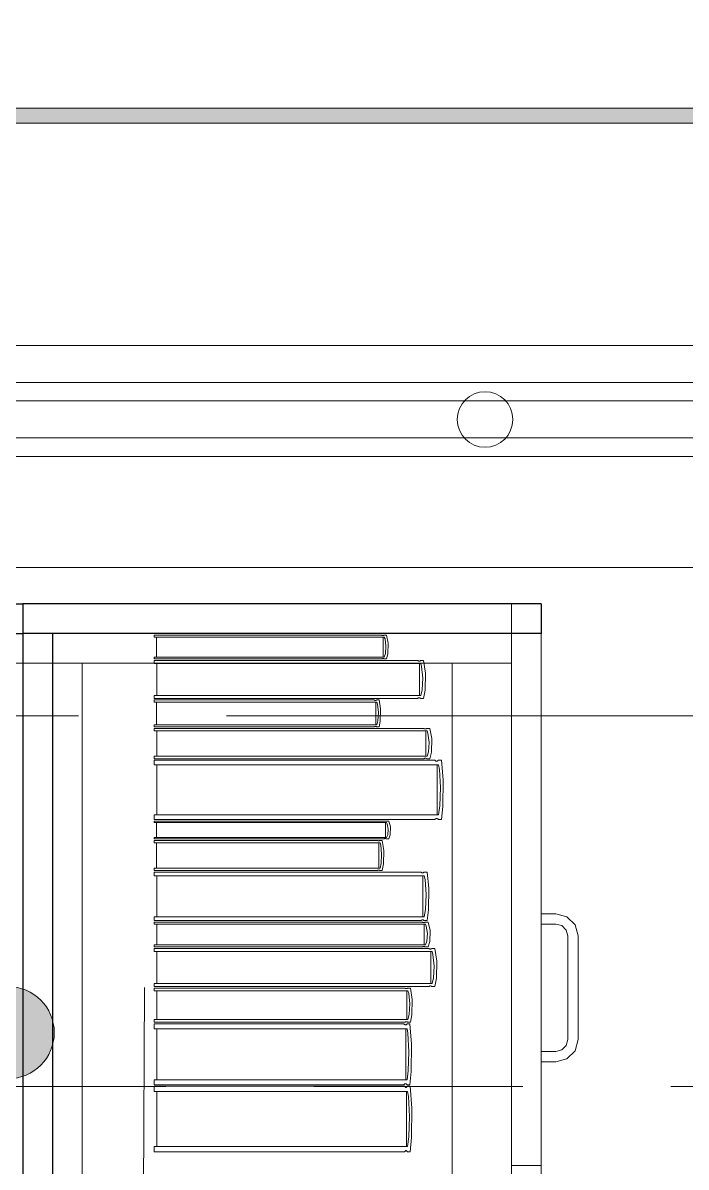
# Model space of a CAD drawing. Header units: inches. Extents: x -19 to 5698, y -728 to 92.
# Drawn here: x 211.508 to 211.956, y 39.345 to 40.118 of the extents above; entities that cross this region are included whole.
import ezdxf

# ---------------------------------------------------------------- set-up
doc = ezdxf.new("R2010")
doc.units = ezdxf.units.IN
doc.header["$MEASUREMENT"] = 0
doc.set_wipeout_variables(frame=1)
for name, pattern in [('HIDDEN', [0.375, 0.25, -0.125]), ('Hidden Line', [0.195611, 0.141111, -0.0545]), ('Punto & Raya', [0.65, 0.5, -0.075, 0, -0.075]), ('Rayas', [0.282222, 0.141111, -0.141111]), ('RAYITAS', [0.375, 0.25, -0.125]), ('Wipeout_Contour', [1, 0, -1])]:
    doc.linetypes.add(name, pattern=pattern)
for name, color, linetype, lineweight in [('00 conduct tomacorr', 120, 'HIDDEN', 30), ('T-TECHO-E', 150, 'Continuous', 20), ('TOMACORRIENTE', 22, 'RAYITAS', 9)]:
    doc.layers.add(name, color=color, linetype=linetype, lineweight=lineweight)
for name, color, linetype in [('02 _ ARQ _ ALB _ Ejes Generales', 251, 'Continuous'), ('02 _ ARQ _ ZON _ Espacio.3D', 7, 'Continuous'), ('08 _ STR _ EXT _ 07 Losa Aligerada', 7, 'Continuous'), ('08 _ STR _ EXT _ 09 Vigas', 251, 'Continuous'), ('Acabado - Muros', 7, 'Continuous'), ('Estructura - 04 MURO', 7, 'Continuous'), ('Interior - Escaleras & Barandillas', 7, 'Continuous'), ('Interior - Mobiliario', 7, 'Continuous')]:
    doc.layers.add(name, color=color, linetype=linetype)

# ---------------------------------------------------------------- blocks, each defined once
blk = doc.blocks.new('a')
at = {"layer": 'TOMACORRIENTE', "ltscale": 0.05}
h = blk.add_hatch(color=4, dxfattribs=at)
edge = h.paths.add_edge_path()
edge.add_arc((0, 0.0752), 0.02106, 0, 360)
at = {"layer": 'TOMACORRIENTE', "color": 4}
for p, q in [((-0.14553, 0.09625), (-0.0515, 0.09625)), ((-0.09851, 0.09625), (-0.09851, -0.09657)), ((0, 0.09625), (0, -0.09625)), ((0.06232, -0.09625), (0.06232, 0.09625))]:
    blk.add_line(p, q, dxfattribs=at)
blk.add_circle((0, 0.0752), 0.02106, dxfattribs=at)
blk = doc.blocks.new('CABLE 3FACE')
at = {"layer": 'T-TECHO-E', "rotation": 59.94170052614085}
blk.add_blockref('a', (0, 0), dxfattribs=at)

msp = doc.modelspace()

# ---------------------------------------------------------------- hatches: boundary and pattern name
at = {"layer": 'Acabado - Muros', "linetype": 'Continuous', "lineweight": 9}
msp.add_hatch(color=250, dxfattribs=at).paths.add_polyline_path([(210.9668, 40.06), (210.9668, 40.05), (212.1568, 40.05), (212.1568, 40.06)])

# ---------------------------------------------------------------- linework, layer by layer
at = {"layer": '02 _ ARQ _ ZON _ Espacio.3D', "color": 254, "linetype": 'Continuous', "lineweight": 0, "flags": 128}
msp.add_lwpolyline([(229.57002, 39), (229.07002, 39), (229.07002, 39.4), (228.67002, 39.4), (228.67, 39.7505), (225.93058, 39.7505), (225.93058, 39.4), (225.70058, 39.4), (222.57002, 39.4), (222.57001, 39), (222.07001, 39), (222.07002, 39.4), (220.8488, 39.40041), (220.84933, 39.7505), (215.97, 39.7505), (215.97002, 39.4), (215.57002, 39.4), (215.57002, 39), (215.07002, 39), (215.07, 39.7505), (208.57, 39.7505), (208.57002, 39), (205.06999, 38.99998)], dxfattribs=at)
at = {"layer": '08 _ STR _ EXT _ 07 Losa Aligerada', "color": 7, "linetype": 'Rayas', "lineweight": 18, "flags": 128}
msp.add_lwpolyline([(193.22002, 11.97001, 1.049431), (198.79366, 6.3), (209.60026, 6.3), (209.60026, 6.2005), (214.79811, 6.2005), (214.79811, 7.20001), (222.07002, 7.20001), (222.07002, 5.66367), (223.26992, 5.66367), (223.26992, 4.2), (228.36992, 4.2), (228.36992, 5.66367), (229.57002, 5.66367), (229.57002, 7.2), (236.57002, 7.2), (236.57002, 14.99993), (236.57002, 15.14993), (236.56996, 15.14993), (236.56996, 15.79991), (236.57002, 15.79991), (236.57002, 18.10007), (236.57002, 20.35), (234.07005, 20.35), (231.67005, 20.35), (231.67005, 22.35), (231.67005, 22.6), (231.67005, 24.5), (231.67005, 24.75), (231.67005, 26.75), (236.57002, 26.75), (236.57002, 29.7), (236.57002, 35.20048), (236.57002, 39.9), (228.67002, 39.9), (223.55288, 39.9), (223.55288, 40.90001), (218.93238, 40.90001), (218.93238, 39.9), (208.37002, 39.9), (208.37002, 41.43522), (207.42003, 41.43522), (207.42003, 42.9), (202.22003, 42.9), (202.22003, 41.43522), (201.26992, 41.43522), (201.26992, 39.9), (196.27005, 39.9), (196.27005, 41.10001), (192.87006, 41.10001), (192.87006, 37.7), (194.07001, 37.7), (194.07001, 33.89998), (193.17, 33.89998), (193.17, 21.26628), (193.22002, 21.26628)], format="xyb", close=True, dxfattribs=at)
at = {"layer": '08 _ STR _ EXT _ 07 Losa Aligerada', "color": 7, "linetype": 'Continuous', "lineweight": 18, "flags": 128}
msp.add_lwpolyline([(236.57002, 26.75), (236.57002, 39.9), (228.67002, 39.9), (226.17982, 39.9), (226.17982, 40.90001), (221.55932, 40.90001), (221.55932, 39.9), (208.37002, 39.9), (208.37002, 42.65439), (207.42003, 42.65439)], dxfattribs=at)
at = {"layer": 'Acabado - Muros', "color": 7, "linetype": 'Continuous', "lineweight": 13, "flags": 128}
msp.add_lwpolyline([(210.9668, 40.06), (210.9668, 40.05), (212.1568, 40.05), (212.1568, 40.06)], close=True, dxfattribs=at)
at = {"layer": 'Interior - Mobiliario', "color": 175, "linetype": 'Continuous', "lineweight": 13}
for p, q in [((211.52783, 39.7055), (211.52783, 38.2455)), ((211.83783, 39.7055), (211.52783, 39.7055)), ((211.83783, 38.2455), (211.83783, 39.7055)), ((211.75309, 39.69705), (211.75269, 39.69209)), ((211.7544, 39.69192), (211.75459, 39.69912)), ((211.75197, 39.68967), (211.59649, 39.68967)), ((211.59649, 39.68967), (211.59649, 39.68838)), ((211.59649, 39.68838), (211.75009, 39.68838)), ((211.77448, 39.68738), (211.59649, 39.68738)), ((211.59649, 39.68738), (211.59649, 39.68533)), ((211.75009, 39.68838), (211.75022, 39.68847)), ((211.75022, 39.68847), (211.75042, 39.68856)), ((211.75042, 39.68856), (211.75064, 39.68862)), ((211.75064, 39.68862), (211.75087, 39.68865)), ((211.75087, 39.68865), (211.7511, 39.68865)), ((211.7511, 39.68865), (211.75133, 39.68861)), ((211.75133, 39.68861), (211.75155, 39.68854)), ((211.75155, 39.68854), (211.75174, 39.68845)), ((211.75174, 39.68845), (211.75183, 39.68838)), ((211.75183, 39.68838), (211.75354, 39.68838)), ((211.75269, 39.69209), (211.75197, 39.68967)), ((211.75354, 39.68838), (211.7544, 39.69192)), ((211.77458, 39.68728), (211.77448, 39.68738)), ((211.77481, 39.68713), (211.77458, 39.68728)), ((211.77506, 39.68702), (211.77481, 39.68713)), ((211.77532, 39.68696), (211.77506, 39.68702)), ((211.77559, 39.68695), (211.77532, 39.68696)), ((211.77586, 39.687), (211.77559, 39.68695)), ((211.77611, 39.6871), (211.77586, 39.687)), ((211.77634, 39.68725), (211.77611, 39.6871)), ((211.77649, 39.68738), (211.77634, 39.68725)), ((211.77847, 39.68738), (211.77649, 39.68738)), ((211.77969, 39.67883), (211.77847, 39.68738)), ((211.54783, 38.2655), (211.54783, 39.6855)), ((211.79783, 39.6855), (211.54783, 39.6855)), ((211.59649, 39.68533), (211.77665, 39.68533)), ((211.59831, 39.68533), (211.59831, 39.66378)), ((211.77574, 39.66378), (211.77574, 39.68533)), ((211.77665, 39.68533), (211.77719, 39.68338)), ((211.77719, 39.68338), (211.77795, 39.67552)), ((211.83783, 39.6855), (211.79783, 39.6855)), ((211.79783, 39.6855), (211.79783, 38.2655)), ((211.83783, 38.2655), (211.83783, 39.6855)), ((211.77795, 39.67552), (211.77749, 39.66762)), ((211.77947, 39.66736), (211.77969, 39.67883)), ((211.77665, 39.66378), (211.59649, 39.66378)), ((211.59649, 39.66378), (211.59649, 39.66173)), ((211.77749, 39.66762), (211.77665, 39.66378)), ((211.77847, 39.66173), (211.77947, 39.66736)), ((211.59649, 39.66173), (211.77448, 39.66173)), ((211.7451, 39.66073), (211.59649, 39.66073)), ((211.59649, 39.66073), (211.59649, 39.65927)), ((211.59649, 39.65927), (211.74692, 39.65927)), ((211.59801, 39.65927), (211.59801, 39.64399)), ((211.74519, 39.66066), (211.7451, 39.66073)), ((211.74538, 39.66055), (211.74519, 39.66066)), ((211.74559, 39.66047), (211.74538, 39.66055)), ((211.74581, 39.66043), (211.74559, 39.66047)), ((211.74603, 39.66042), (211.74581, 39.66043)), ((211.74625, 39.66046), (211.74603, 39.66042)), ((211.74616, 39.64399), (211.74616, 39.65927)), ((211.74647, 39.66053), (211.74625, 39.66046)), ((211.74666, 39.66063), (211.74647, 39.66053)), ((211.74679, 39.66073), (211.74666, 39.66063)), ((211.74844, 39.66073), (211.74679, 39.66073)), ((211.74692, 39.65927), (211.74737, 39.65789)), ((211.74737, 39.65789), (211.748, 39.65232)), ((211.74946, 39.65466), (211.74844, 39.66073)), ((211.77448, 39.66173), (211.77463, 39.66187)), ((211.77463, 39.66187), (211.77486, 39.66201)), ((211.77486, 39.66201), (211.77512, 39.66211)), ((211.77512, 39.66211), (211.77538, 39.66216)), ((211.77538, 39.66216), (211.77565, 39.66215)), ((211.77565, 39.66215), (211.77591, 39.66209)), ((211.77591, 39.66209), (211.77616, 39.66198)), ((211.77616, 39.66198), (211.77639, 39.66183)), ((211.77639, 39.66183), (211.77649, 39.66173)), ((211.77649, 39.66173), (211.77847, 39.66173)), ((211.748, 39.65232), (211.74762, 39.64672)), ((211.74927, 39.64653), (211.74946, 39.65466)), ((211.74692, 39.64399), (211.59649, 39.64399)), ((211.59649, 39.64399), (211.59649, 39.64254)), ((211.59649, 39.64254), (211.7451, 39.64254)), ((211.77864, 39.64154), (211.59649, 39.64154)), ((211.59649, 39.64154), (211.59649, 39.6399)), ((211.7451, 39.64254), (211.74523, 39.64263)), ((211.74523, 39.64263), (211.74542, 39.64274)), ((211.74542, 39.64274), (211.74564, 39.64281)), ((211.74564, 39.64281), (211.74586, 39.64284)), ((211.74586, 39.64284), (211.74608, 39.64284)), ((211.74608, 39.64284), (211.7463, 39.64279)), ((211.7463, 39.64279), (211.74651, 39.64272)), ((211.74651, 39.64272), (211.7467, 39.64261)), ((211.7467, 39.64261), (211.74679, 39.64254)), ((211.74679, 39.64254), (211.74844, 39.64254)), ((211.74762, 39.64672), (211.74692, 39.64399)), ((211.74844, 39.64254), (211.74927, 39.64653)), ((211.77874, 39.64146), (211.77864, 39.64154)), ((211.77898, 39.64133), (211.77874, 39.64146)), ((211.77923, 39.64125), (211.77898, 39.64133)), ((211.7795, 39.6412), (211.77923, 39.64125)), ((211.77978, 39.64119), (211.7795, 39.6412)), ((211.78005, 39.64123), (211.77978, 39.64119)), ((211.78031, 39.64131), (211.78005, 39.64123)), ((211.78055, 39.64143), (211.78031, 39.64131)), ((211.7807, 39.64154), (211.78055, 39.64143)), ((211.78273, 39.64154), (211.7807, 39.64154)), ((211.78398, 39.63472), (211.78273, 39.64154)), ((211.59649, 39.6399), (211.78086, 39.6399)), ((211.59835, 39.6399), (211.59835, 39.62272)), ((211.77993, 39.62272), (211.77993, 39.6399)), ((211.78086, 39.6399), (211.78142, 39.63835)), ((211.78142, 39.63835), (211.78219, 39.63208)), ((211.78374, 39.62557), (211.78398, 39.63472)), ((211.78172, 39.62578), (211.78086, 39.62272)), ((211.78219, 39.63208), (211.78172, 39.62578)), ((211.78273, 39.62109), (211.78374, 39.62557)), ((211.78086, 39.62272), (211.59649, 39.62272)), ((211.59649, 39.62272), (211.59649, 39.62109)), ((211.59649, 39.62109), (211.77864, 39.62109)), ((211.78624, 39.62009), (211.59649, 39.62009)), ((211.59649, 39.62009), (211.59649, 39.61688)), ((211.77864, 39.62109), (211.77879, 39.6212)), ((211.77879, 39.6212), (211.77903, 39.62131)), ((211.77903, 39.62131), (211.77929, 39.62139)), ((211.77929, 39.62139), (211.77956, 39.62143)), ((211.77956, 39.62143), (211.77984, 39.62142)), ((211.77984, 39.62142), (211.78011, 39.62138)), ((211.78011, 39.62138), (211.78036, 39.62129)), ((211.78036, 39.62129), (211.7806, 39.62117)), ((211.7806, 39.62117), (211.7807, 39.62109)), ((211.7807, 39.62109), (211.78273, 39.62109)), ((211.78635, 39.61993), (211.78624, 39.62009)), ((211.78659, 39.61969), (211.78635, 39.61993)), ((211.78686, 39.61952), (211.78659, 39.61969)), ((211.78714, 39.61943), (211.78686, 39.61952)), ((211.78742, 39.61942), (211.78714, 39.61943)), ((211.78771, 39.61949), (211.78742, 39.61942)), ((211.78798, 39.61964), (211.78771, 39.61949)), ((211.78823, 39.61987), (211.78798, 39.61964)), ((211.78839, 39.62009), (211.78823, 39.61987)), ((211.7905, 39.62009), (211.78839, 39.62009)), ((211.7918, 39.60673), (211.7905, 39.62009)), ((211.59649, 39.61688), (211.78856, 39.61688)), ((211.59843, 39.61688), (211.59843, 39.58324)), ((211.78759, 39.58324), (211.78759, 39.61688)), ((211.78856, 39.61688), (211.78913, 39.61384)), ((211.78913, 39.61384), (211.78994, 39.60156)), ((211.79156, 39.58882), (211.7918, 39.60673)), ((211.78994, 39.60156), (211.78945, 39.58924)), ((211.78945, 39.58924), (211.78856, 39.58324)), ((211.7905, 39.58003), (211.79156, 39.58882)), ((211.78856, 39.58324), (211.59649, 39.58324)), ((211.59649, 39.58324), (211.59649, 39.58003)), ((211.59649, 39.58003), (211.78624, 39.58003)), ((211.75163, 39.57903), (211.59649, 39.57903)), ((211.59649, 39.57903), (211.59649, 39.57807)), ((211.75172, 39.57899), (211.75163, 39.57903)), ((211.75192, 39.57891), (211.75172, 39.57899)), ((211.75214, 39.57886), (211.75192, 39.57891)), ((211.75237, 39.57883), (211.75214, 39.57886)), ((211.7526, 39.57883), (211.75237, 39.57883)), ((211.75283, 39.57885), (211.7526, 39.57883)), ((211.75305, 39.5789), (211.75283, 39.57885)), ((211.75326, 39.57897), (211.75305, 39.5789)), ((211.75339, 39.57903), (211.75326, 39.57897)), ((211.75511, 39.57903), (211.75339, 39.57903)), ((211.75618, 39.57502), (211.75511, 39.57903)), ((211.78624, 39.58003), (211.7864, 39.58025)), ((211.7864, 39.58025), (211.78665, 39.58048)), ((211.78665, 39.58048), (211.78692, 39.58063)), ((211.78692, 39.58063), (211.7872, 39.5807)), ((211.7872, 39.5807), (211.78749, 39.58069)), ((211.78749, 39.58069), (211.78777, 39.5806)), ((211.78777, 39.5806), (211.78803, 39.58043)), ((211.78803, 39.58043), (211.78828, 39.58019)), ((211.78828, 39.58019), (211.78839, 39.58003)), ((211.78839, 39.58003), (211.7905, 39.58003)), ((211.59649, 39.57807), (211.75353, 39.57807)), ((211.59807, 39.57807), (211.59807, 39.56796)), ((211.75273, 39.56796), (211.75273, 39.57807)), ((211.75353, 39.57807), (211.754, 39.57716)), ((211.754, 39.57716), (211.75466, 39.57347)), ((211.75466, 39.57347), (211.75425, 39.56976)), ((211.75598, 39.56963), (211.75618, 39.57502)), ((211.75353, 39.56796), (211.59649, 39.56796)), ((211.59649, 39.56796), (211.59649, 39.56699)), ((211.59649, 39.56699), (211.75163, 39.56699)), ((211.74722, 39.56599), (211.59649, 39.56599)), ((211.59649, 39.56599), (211.59649, 39.56436)), ((211.59649, 39.56436), (211.74906, 39.56436)), ((211.59803, 39.56436), (211.59803, 39.54725)), ((211.7473, 39.56591), (211.74722, 39.56599)), ((211.7475, 39.56579), (211.7473, 39.56591)), ((211.74771, 39.5657), (211.7475, 39.56579)), ((211.74793, 39.56566), (211.74771, 39.5657)), ((211.74816, 39.56565), (211.74793, 39.56566)), ((211.74838, 39.56569), (211.74816, 39.56565)), ((211.74829, 39.54725), (211.74829, 39.56436)), ((211.7486, 39.56577), (211.74838, 39.56569)), ((211.7488, 39.56588), (211.7486, 39.56577)), ((211.74892, 39.56599), (211.7488, 39.56588)), ((211.7506, 39.56599), (211.74892, 39.56599)), ((211.74906, 39.56436), (211.74952, 39.56282)), ((211.75163, 39.5592), (211.7506, 39.56599)), ((211.75163, 39.56699), (211.75176, 39.56706)), ((211.75176, 39.56706), (211.75197, 39.56713)), ((211.75197, 39.56713), (211.75219, 39.56717)), ((211.75219, 39.56717), (211.75242, 39.5672)), ((211.75242, 39.5672), (211.75265, 39.56719)), ((211.75265, 39.56719), (211.75288, 39.56716)), ((211.75288, 39.56716), (211.7531, 39.56711)), ((211.7531, 39.56711), (211.7533, 39.56704)), ((211.7533, 39.56704), (211.75339, 39.56699)), ((211.75339, 39.56699), (211.75511, 39.56699)), ((211.75425, 39.56976), (211.75353, 39.56796)), ((211.75511, 39.56699), (211.75598, 39.56963)), ((211.74952, 39.56282), (211.75016, 39.55657)), ((211.75016, 39.55657), (211.74977, 39.5503)), ((211.75144, 39.55008), (211.75163, 39.5592)), ((211.74977, 39.5503), (211.74906, 39.54725)), ((211.7506, 39.54562), (211.75144, 39.55008)), ((211.74906, 39.54725), (211.59649, 39.54725)), ((211.59649, 39.54725), (211.59649, 39.54562)), ((211.59649, 39.54562), (211.74722, 39.54562)), ((211.77678, 39.54462), (211.59649, 39.54462)), ((211.59649, 39.54462), (211.59649, 39.54199)), ((211.59649, 39.54199), (211.77898, 39.54199)), ((211.59833, 39.54199), (211.59833, 39.51444)), ((211.74722, 39.54562), (211.74734, 39.54572)), ((211.74734, 39.54572), (211.74754, 39.54584)), ((211.74754, 39.54584), (211.74776, 39.54592)), ((211.74776, 39.54592), (211.74798, 39.54596)), ((211.74798, 39.54596), (211.74821, 39.54595)), ((211.74821, 39.54595), (211.74843, 39.5459)), ((211.74843, 39.5459), (211.74864, 39.54582)), ((211.74864, 39.54582), (211.74884, 39.54569)), ((211.74884, 39.54569), (211.74892, 39.54562)), ((211.74892, 39.54562), (211.7506, 39.54562)), ((211.77688, 39.54449), (211.77678, 39.54462)), ((211.77712, 39.54429), (211.77688, 39.54449)), ((211.77737, 39.54415), (211.77712, 39.54429)), ((211.77764, 39.54407), (211.77737, 39.54415)), ((211.77791, 39.54407), (211.77764, 39.54407)), ((211.77818, 39.54413), (211.77791, 39.54407)), ((211.77806, 39.51444), (211.77806, 39.54199)), ((211.77843, 39.54425), (211.77818, 39.54413)), ((211.77867, 39.54444), (211.77843, 39.54425)), ((211.77882, 39.54462), (211.77867, 39.54444)), ((211.78083, 39.54462), (211.77882, 39.54462)), ((211.77898, 39.54199), (211.77953, 39.5395)), ((211.78206, 39.53368), (211.78083, 39.54462)), ((211.77953, 39.5395), (211.7803, 39.52945)), ((211.78184, 39.51901), (211.78206, 39.53368)), ((211.7803, 39.52945), (211.77983, 39.51935)), ((211.77983, 39.51935), (211.77898, 39.51444)), ((211.78083, 39.51182), (211.78184, 39.51901)), ((211.77898, 39.51444), (211.59649, 39.51444)), ((211.59649, 39.51444), (211.59649, 39.51182)), ((211.59649, 39.51182), (211.77678, 39.51182)), ((211.77758, 39.51082), (211.59649, 39.51082)), ((211.59649, 39.51082), (211.59649, 39.50948)), ((211.59649, 39.50948), (211.77979, 39.50948)), ((211.59834, 39.50948), (211.59834, 39.49539)), ((211.77678, 39.51182), (211.77693, 39.51199)), ((211.77693, 39.51199), (211.77717, 39.51218)), ((211.77717, 39.51218), (211.77743, 39.5123)), ((211.77743, 39.5123), (211.7777, 39.51236)), ((211.77768, 39.51075), (211.77758, 39.51082)), ((211.77792, 39.51065), (211.77768, 39.51075)), ((211.7777, 39.51236), (211.77797, 39.51236)), ((211.77817, 39.51058), (211.77792, 39.51065)), ((211.77797, 39.51236), (211.77823, 39.51228)), ((211.77844, 39.51054), (211.77817, 39.51058)), ((211.77823, 39.51228), (211.77849, 39.51214)), ((211.77871, 39.51054), (211.77844, 39.51054)), ((211.77849, 39.51214), (211.77872, 39.51194)), ((211.77898, 39.51057), (211.77871, 39.51054)), ((211.77872, 39.51194), (211.77882, 39.51182)), ((211.77882, 39.51182), (211.78083, 39.51182)), ((211.77886, 39.49539), (211.77886, 39.50948)), ((211.77924, 39.51063), (211.77898, 39.51057)), ((211.77948, 39.51073), (211.77924, 39.51063)), ((211.77963, 39.51082), (211.77948, 39.51073)), ((211.78164, 39.51082), (211.77963, 39.51082)), ((211.77979, 39.50948), (211.78034, 39.5082)), ((211.78289, 39.50523), (211.78164, 39.51082)), ((211.86783, 39.5165), (211.85783, 39.5165)), ((211.85783, 39.5165), (211.85783, 39.5095)), ((211.85783, 39.5095), (211.86783, 39.5095)), ((211.87533, 39.51449), (211.86783, 39.5165)), ((211.86783, 39.5095), (211.87183, 39.50843)), ((211.88082, 39.509), (211.87533, 39.51449)), ((211.78034, 39.5082), (211.78111, 39.50306)), ((211.78111, 39.50306), (211.78064, 39.4979)), ((211.78266, 39.49773), (211.78289, 39.50523)), ((211.87183, 39.50843), (211.87476, 39.5055)), ((211.87476, 39.5055), (211.87583, 39.5015)), ((211.87583, 39.5015), (211.87583, 39.4315)), ((211.88283, 39.5015), (211.88082, 39.509)), ((211.88283, 39.4315), (211.88283, 39.5015)), ((211.77979, 39.49539), (211.59649, 39.49539)), ((211.59649, 39.49539), (211.59649, 39.49405)), ((211.59649, 39.49405), (211.77758, 39.49405)), ((211.77758, 39.49405), (211.77773, 39.49414)), ((211.77773, 39.49414), (211.77797, 39.49424)), ((211.77797, 39.49424), (211.77823, 39.4943)), ((211.77823, 39.4943), (211.7785, 39.49433)), ((211.7785, 39.49433), (211.77877, 39.49433)), ((211.77877, 39.49433), (211.77904, 39.49429)), ((211.77904, 39.49429), (211.77929, 39.49422)), ((211.77929, 39.49422), (211.77953, 39.49412)), ((211.77953, 39.49412), (211.77963, 39.49405)), ((211.77963, 39.49405), (211.78164, 39.49405)), ((211.78064, 39.4979), (211.77979, 39.49539)), ((211.78164, 39.49405), (211.78266, 39.49773)), ((211.78202, 39.49305), (211.59649, 39.49305)), ((211.59649, 39.49305), (211.59649, 39.49099)), ((211.59649, 39.49099), (211.78429, 39.49099)), ((211.59838, 39.49099), (211.59838, 39.46937)), ((211.78213, 39.49295), (211.78202, 39.49305)), ((211.78237, 39.49279), (211.78213, 39.49295)), ((211.78263, 39.49269), (211.78237, 39.49279)), ((211.7829, 39.49263), (211.78263, 39.49269)), ((211.78318, 39.49262), (211.7829, 39.49263)), ((211.78346, 39.49267), (211.78318, 39.49262)), ((211.78334, 39.46937), (211.78334, 39.49099)), ((211.78372, 39.49277), (211.78346, 39.49267)), ((211.78397, 39.49291), (211.78372, 39.49277)), ((211.78412, 39.49305), (211.78397, 39.49291)), ((211.78618, 39.49305), (211.78412, 39.49305)), ((211.78429, 39.49099), (211.78485, 39.48904)), ((211.78485, 39.48904), (211.78564, 39.48115)), ((211.78746, 39.48447), (211.78618, 39.49305)), ((211.78564, 39.48115), (211.78516, 39.47322)), ((211.78722, 39.47296), (211.78746, 39.48447)), ((211.78516, 39.47322), (211.78429, 39.46937)), ((211.78618, 39.46731), (211.78722, 39.47296)), ((211.78429, 39.46937), (211.59649, 39.46937)), ((211.59649, 39.46937), (211.59649, 39.46731)), ((211.59649, 39.46731), (211.78202, 39.46731)), ((211.76589, 39.46631), (211.59649, 39.46631)), ((211.59649, 39.46631), (211.59649, 39.46446)), ((211.59649, 39.46446), (211.76796, 39.46446)), ((211.59822, 39.46446), (211.59822, 39.44506)), ((211.76599, 39.46622), (211.76589, 39.46631)), ((211.76621, 39.46608), (211.76599, 39.46622)), ((211.76644, 39.46598), (211.76621, 39.46608)), ((211.76669, 39.46593), (211.76644, 39.46598)), ((211.76695, 39.46592), (211.76669, 39.46593)), ((211.7672, 39.46597), (211.76695, 39.46592)), ((211.76709, 39.44506), (211.76709, 39.46446)), ((211.76744, 39.46605), (211.7672, 39.46597)), ((211.76767, 39.46619), (211.76744, 39.46605)), ((211.76781, 39.46631), (211.76767, 39.46619)), ((211.76969, 39.46631), (211.76781, 39.46631)), ((211.76796, 39.46446), (211.76847, 39.46271)), ((211.77086, 39.45861), (211.76969, 39.46631)), ((211.78202, 39.46731), (211.78218, 39.46745)), ((211.78218, 39.46745), (211.78242, 39.46759)), ((211.78242, 39.46759), (211.78269, 39.46769)), ((211.78269, 39.46769), (211.78296, 39.46774)), ((211.78296, 39.46774), (211.78324, 39.46773)), ((211.78324, 39.46773), (211.78352, 39.46768)), ((211.78352, 39.46768), (211.78378, 39.46757)), ((211.78378, 39.46757), (211.78402, 39.46741)), ((211.78402, 39.46741), (211.78412, 39.46731)), ((211.78412, 39.46731), (211.78618, 39.46731)), ((211.76847, 39.46271), (211.7692, 39.45563)), ((211.7692, 39.45563), (211.76876, 39.44852)), ((211.77064, 39.44828), (211.77086, 39.45861)), ((211.76876, 39.44852), (211.76796, 39.44506)), ((211.76969, 39.44322), (211.77064, 39.44828)), ((211.76796, 39.44506), (211.59649, 39.44506)), ((211.59649, 39.44506), (211.59649, 39.44322)), ((211.59649, 39.44322), (211.76589, 39.44322)), ((211.76532, 39.44222), (211.59649, 39.44222)), ((211.59649, 39.44222), (211.59649, 39.43892)), ((211.76541, 39.44206), (211.76532, 39.44222)), ((211.76563, 39.44181), (211.76541, 39.44206)), ((211.76587, 39.44163), (211.76563, 39.44181)), ((211.76612, 39.44154), (211.76587, 39.44163)), ((211.76589, 39.44322), (211.76603, 39.44334)), ((211.76603, 39.44334), (211.76626, 39.44347)), ((211.76637, 39.44153), (211.76612, 39.44154)), ((211.76626, 39.44347), (211.7665, 39.44356)), ((211.76662, 39.4416), (211.76637, 39.44153)), ((211.7665, 39.44356), (211.76675, 39.4436)), ((211.76686, 39.44176), (211.76662, 39.4416)), ((211.76675, 39.4436), (211.76701, 39.4436)), ((211.76709, 39.442), (211.76686, 39.44176)), ((211.76701, 39.4436), (211.76726, 39.44355)), ((211.76723, 39.44222), (211.76709, 39.442)), ((211.7691, 39.44222), (211.76723, 39.44222)), ((211.76726, 39.44355), (211.76749, 39.44345)), ((211.76749, 39.44345), (211.76771, 39.44331)), ((211.76771, 39.44331), (211.76781, 39.44322)), ((211.76781, 39.44322), (211.76969, 39.44322)), ((211.77026, 39.42849), (211.7691, 39.44222)), ((211.59649, 39.43892), (211.76738, 39.43892)), ((211.59821, 39.43892), (211.59821, 39.40435)), ((211.76651, 39.40435), (211.76651, 39.43892)), ((211.76738, 39.43892), (211.76789, 39.4358)), ((211.76789, 39.4358), (211.76861, 39.42318)), ((211.77005, 39.41009), (211.77026, 39.42849)), ((211.87183, 39.42457), (211.86783, 39.4235)), ((211.87476, 39.4275), (211.87183, 39.42457)), ((211.87583, 39.4315), (211.87476, 39.4275)), ((211.88082, 39.424), (211.88283, 39.4315)), ((211.76861, 39.42318), (211.76817, 39.41052)), ((211.85783, 39.4235), (211.85783, 39.4165)), ((211.86783, 39.4235), (211.85783, 39.4235)), ((211.85783, 39.4165), (211.86783, 39.4165)), ((211.86783, 39.4165), (211.87533, 39.41851)), ((211.87533, 39.41851), (211.88082, 39.424)), ((211.76817, 39.41052), (211.76738, 39.40435)), ((211.7691, 39.40106), (211.77005, 39.41009)), ((211.76738, 39.40435), (211.59649, 39.40435)), ((211.59649, 39.40435), (211.59649, 39.40106)), ((211.59649, 39.40106), (211.76532, 39.40106)), ((211.76532, 39.40106), (211.76546, 39.40128)), ((211.76546, 39.40128), (211.76568, 39.40152)), ((211.76568, 39.40152), (211.76592, 39.40167)), ((211.76592, 39.40167), (211.76617, 39.40175)), ((211.76617, 39.40175), (211.76643, 39.40174)), ((211.76643, 39.40174), (211.76668, 39.40164)), ((211.76668, 39.40164), (211.76691, 39.40147)), ((211.76691, 39.40147), (211.76713, 39.40122)), ((211.76713, 39.40122), (211.76723, 39.40106)), ((211.76723, 39.40106), (211.7691, 39.40106)), ((211.76566, 39.40006), (211.59649, 39.40006)), ((211.59649, 39.40006), (211.59649, 39.39652)), ((211.59649, 39.39652), (211.76772, 39.39652)), ((211.59822, 39.39652), (211.59822, 39.35941)), ((211.76575, 39.39989), (211.76566, 39.40006)), ((211.76597, 39.39962), (211.76575, 39.39989)), ((211.76621, 39.39943), (211.76597, 39.39962)), ((211.76646, 39.39933), (211.76621, 39.39943)), ((211.76671, 39.39932), (211.76646, 39.39933)), ((211.76696, 39.3994), (211.76671, 39.39932)), ((211.76686, 39.35941), (211.76686, 39.39652)), ((211.76721, 39.39957), (211.76696, 39.3994)), ((211.76743, 39.39982), (211.76721, 39.39957)), ((211.76757, 39.40006), (211.76743, 39.39982)), ((211.76945, 39.40006), (211.76757, 39.40006)), ((211.76772, 39.39652), (211.76823, 39.39317)), ((211.77061, 39.38532), (211.76945, 39.40006)), ((211.76823, 39.39317), (211.76896, 39.37963)), ((211.76896, 39.37963), (211.76852, 39.36603)), ((211.7704, 39.36557), (211.77061, 39.38532)), ((211.76852, 39.36603), (211.76772, 39.35941)), ((211.76945, 39.35587), (211.7704, 39.36557)), ((211.76772, 39.35941), (211.59649, 39.35941)), ((211.59649, 39.35941), (211.59649, 39.35587)), ((211.59649, 39.35587), (211.76566, 39.35587)), ((211.76566, 39.35587), (211.7658, 39.35611)), ((211.7658, 39.35611), (211.76602, 39.35636)), ((211.76602, 39.35636), (211.76626, 39.35653)), ((211.76626, 39.35653), (211.76651, 39.35661)), ((211.76651, 39.35661), (211.76677, 39.3566)), ((211.76677, 39.3566), (211.76702, 39.3565)), ((211.76702, 39.3565), (211.76726, 39.35631)), ((211.76726, 39.35631), (211.76747, 39.35605)), ((211.76747, 39.35605), (211.76757, 39.35587)), ((211.76757, 39.35587), (211.76945, 39.35587)), ((211.85783, 39.3465), (211.83783, 39.3465))]:
    msp.add_line(p, q, dxfattribs=at)

# ---------------------------------------------------------------- next in the draw order: wipeouts: each hides what was drawn before it
at = {"color": 254, "linetype": 'Wipeout_Contour', "lineweight": 0, "ltscale": 6538.500239}
msp.add_wipeout([(208.57002, 39.75), (213.47354, 39.75), (213.47354, 39.9), (208.57002, 39.9)], dxfattribs=at).dxf.layer = 'Estructura - 04 MURO'
at = {"color": 254, "linetype": 'Wipeout_Contour', "lineweight": 0, "ltscale": 6540.322679}
msp.add_wipeout([(211.48783, 38.2455), (211.50783, 38.2455), (211.50783, 39.7055), (211.48783, 39.7055)], dxfattribs=at).dxf.layer = 'Interior - Mobiliario'

# ---------------------------------------------------------------- next in the draw order: linework, layer by layer
at = {"layer": '08 _ STR _ EXT _ 09 Vigas', "color": 251, "linetype": 'Hidden Line', "lineweight": 13, "true_color": 0x636466}
msp.add_line((194.07001, 39.9), (236.57002, 39.9), dxfattribs=at)
at = {"layer": 'Estructura - 04 MURO', "color": 7, "linetype": 'Continuous', "lineweight": 13, "flags": 128}
for points in [[(213.47354, 39.9), (208.57002, 39.9)], [(208.57002, 39.75), (213.47354, 39.75)]]:
    msp.add_lwpolyline(points, dxfattribs=at)
at = {"layer": 'Interior - Escaleras & Barandillas', "color": 161, "linetype": 'Continuous', "lineweight": 13, "flags": 128}
for points in [[(208.57002, 39.875), (208.57002, 39.825), (215.07002, 39.825), (215.07002, 39.875)], [(208.57002, 39.8625), (208.57002, 39.8375), (215.07002, 39.8375), (215.07002, 39.8625)], [(208.57002, 39.8625), (208.57002, 39.8375), (215.07002, 39.8375), (215.07002, 39.8625)], [(208.57002, 39.8625), (208.57002, 39.8375), (215.07002, 39.8375), (215.07002, 39.8625)]]:
    msp.add_lwpolyline(points, close=True, dxfattribs=at)
msp.add_lwpolyline([(211.82002, 39.83125, 1), (211.82002, 39.86875, 1)], format="xyb", close=True, dxfattribs=at)
at = {"layer": 'Interior - Mobiliario', "color": 175, "linetype": 'Continuous', "lineweight": 30}
for p, q in [((211.48783, 39.7055), (211.50783, 39.7055)), ((211.50783, 39.7055), (211.50783, 38.2455))]:
    msp.add_line(p, q, dxfattribs=at)
at = {"layer": 'Interior - Mobiliario', "color": 175, "linetype": 'Continuous', "lineweight": 13}
for p, q in [((211.48783, 39.7055), (211.50783, 39.7055)), ((211.50783, 39.7055), (211.50783, 38.2455)), ((211.46783, 39.6855), (211.50783, 39.6855)), ((211.50783, 39.6855), (211.50783, 38.2655))]:
    msp.add_line(p, q, dxfattribs=at)

# ---------------------------------------------------------------- next in the draw order: wipeouts: each hides what was drawn before it
at = {"color": 254, "linetype": 'Wipeout_Contour', "lineweight": 0, "ltscale": 6539.733466}
msp.add_wipeout([(211.15783, 39.7055), (211.50783, 39.7055), (211.50783, 39.7255), (211.15783, 39.7255)], dxfattribs=at).dxf.layer = 'Interior - Mobiliario'

# ---------------------------------------------------------------- next in the draw order: linework, layer by layer
at = {"layer": 'Interior - Mobiliario', "color": 175, "linetype": 'Continuous', "lineweight": 30}
for p, q in [((211.15783, 39.7255), (211.50783, 39.7255)), ((211.50783, 39.7255), (211.50783, 39.7055)), ((211.15783, 39.7055), (211.50783, 39.7055))]:
    msp.add_line(p, q, dxfattribs=at)
at = {"layer": 'Interior - Mobiliario', "color": 175, "linetype": 'Continuous', "lineweight": 13}
for p, q in [((211.15783, 39.7255), (211.50783, 39.7255)), ((211.50783, 39.7255), (211.15783, 39.7255)), ((211.17783, 39.7255), (211.50783, 39.7255)), ((211.50783, 39.7255), (211.50783, 39.7055)), ((211.50783, 39.7255), (211.50783, 39.6855)), ((211.50783, 38.2255), (211.50783, 39.7255)), ((211.50783, 39.7055), (211.15783, 39.7055)), ((211.15783, 39.7055), (211.50783, 39.7055)), ((211.50783, 39.7055), (211.50783, 38.2455))]:
    msp.add_line(p, q, dxfattribs=at)

# ---------------------------------------------------------------- next in the draw order: wipeouts: each hides what was drawn before it
at = {"color": 254, "linetype": 'Wipeout_Contour', "lineweight": 0, "ltscale": 6540.402657}
msp.add_wipeout([(211.52783, 38.2455), (211.52783, 39.7055), (211.50783, 39.7055), (211.50783, 38.2455)], dxfattribs=at).dxf.layer = 'Interior - Mobiliario'

# ---------------------------------------------------------------- next in the draw order: linework, layer by layer
at = {"layer": '02 _ ARQ _ ALB _ Ejes Generales', "color": 251, "linetype": 'Punto & Raya', "lineweight": 13, "true_color": 0x636466}
msp.add_line((190.84544, 39.65), (239.57002, 39.65), dxfattribs=at)
at = {"layer": '08 _ STR _ EXT _ 09 Vigas', "color": 251, "linetype": 'Hidden Line', "lineweight": 13, "true_color": 0x636466}
msp.add_line((208.57002, 39.4), (215.07002, 39.4), dxfattribs=at)
at = {"layer": 'Interior - Mobiliario', "color": 175, "linetype": 'Continuous', "lineweight": 30}
for p, q in [((211.52783, 39.7055), (211.50783, 39.7055)), ((211.50783, 39.7055), (211.50783, 38.2455)), ((211.52783, 39.7055), (211.52783, 38.2455))]:
    msp.add_line(p, q, dxfattribs=at)
at = {"layer": 'Interior - Mobiliario', "color": 175, "linetype": 'Continuous', "lineweight": 13}
for p, q in [((211.50783, 39.7055), (211.50783, 38.2455)), ((211.52783, 39.7055), (211.50783, 39.7055)), ((211.52783, 38.2455), (211.52783, 39.7055)), ((211.50783, 39.6855), (211.50783, 38.2655)), ((211.54783, 39.6855), (211.50783, 39.6855))]:
    msp.add_line(p, q, dxfattribs=at)

# ---------------------------------------------------------------- next in the draw order: block references
at = {"layer": '00 conduct tomacorr', "xscale": 1.47256122672843, "yscale": 1.47256122672843, "zscale": 1.47256122672843, "rotation": 299.7894777823319}
msp.add_blockref('CABLE 3FACE', (211.49749, 39.32549, 0), dxfattribs=at)

# ---------------------------------------------------------------- next in the draw order: wipeouts: each hides what was drawn before it
at = {"color": 254, "linetype": 'Wipeout_Contour', "lineweight": 0, "ltscale": 6541.133053}
msp.add_wipeout([(211.85783, 39.7055), (211.85783, 39.7255), (211.50783, 39.7255), (211.50783, 39.7055)], dxfattribs=at).dxf.layer = 'Interior - Mobiliario'

# ---------------------------------------------------------------- next in the draw order: linework, layer by layer
at = {"layer": 'Interior - Mobiliario', "color": 175, "linetype": 'Continuous', "lineweight": 30}
for p, q in [((211.85783, 39.7255), (211.50783, 39.7255)), ((211.50783, 39.7255), (211.50783, 39.7055)), ((211.85783, 39.7255), (211.85783, 39.7055)), ((211.85783, 39.7055), (211.50783, 39.7055))]:
    msp.add_line(p, q, dxfattribs=at)
at = {"layer": 'Interior - Mobiliario', "color": 175, "linetype": 'Continuous', "lineweight": 13}
for p, q in [((211.50783, 39.7255), (211.50783, 39.7055)), ((211.85783, 39.7255), (211.50783, 39.7255)), ((211.50783, 39.7255), (211.50783, 39.6855)), ((211.83783, 39.7255), (211.50783, 39.7255)), ((211.50783, 38.2255), (211.50783, 39.7255)), ((211.50783, 39.7255), (211.85783, 39.7255)), ((211.83783, 39.6855), (211.83783, 39.7255)), ((211.85783, 39.7055), (211.85783, 39.7255)), ((211.85783, 39.7255), (211.85783, 38.2255)), ((211.50783, 39.7055), (211.85783, 39.7055)), ((211.50783, 39.7055), (211.50783, 38.2455)), ((211.85783, 39.7055), (211.50783, 39.7055)), ((211.52783, 39.7055), (211.52783, 38.2455)), ((211.85783, 39.7055), (211.52783, 39.7055)), ((211.52783, 39.7055), (211.52783, 38.2455)), ((211.83783, 39.7055), (211.52783, 39.7055)), ((211.52783, 39.7055), (211.52783, 38.2455)), ((211.83783, 39.7055), (211.52783, 39.7055)), ((211.75009, 39.7045), (211.59649, 39.7045)), ((211.59649, 39.7045), (211.59649, 39.70321)), ((211.59649, 39.70321), (211.75197, 39.70321)), ((211.59806, 39.70321), (211.59806, 39.68967)), ((211.75018, 39.70444), (211.75009, 39.7045)), ((211.75038, 39.70434), (211.75018, 39.70444)), ((211.75059, 39.70427), (211.75038, 39.70434)), ((211.75082, 39.70423), (211.75059, 39.70427)), ((211.75105, 39.70423), (211.75082, 39.70423)), ((211.75128, 39.70426), (211.75105, 39.70423)), ((211.75118, 39.68967), (211.75118, 39.70321)), ((211.7515, 39.70432), (211.75128, 39.70426)), ((211.7517, 39.70441), (211.7515, 39.70432)), ((211.75183, 39.7045), (211.7517, 39.70441)), ((211.75354, 39.7045), (211.75183, 39.7045)), ((211.75197, 39.70321), (211.75243, 39.70199)), ((211.75459, 39.69912), (211.75354, 39.7045)), ((211.83783, 38.2455), (211.83783, 39.7055)), ((211.83783, 38.2455), (211.83783, 39.7055)), ((211.83783, 39.7055), (211.83783, 39.3465)), ((211.85783, 39.7055), (211.83783, 39.7055)), ((211.85783, 38.2455), (211.85783, 39.7055)), ((211.85783, 38.2455), (211.85783, 39.7055)), ((211.85783, 39.7055), (211.85783, 39.3465)), ((211.75243, 39.70199), (211.75309, 39.69705))]:
    msp.add_line(p, q, dxfattribs=at)

doc.saveas('drawing.dxf')
